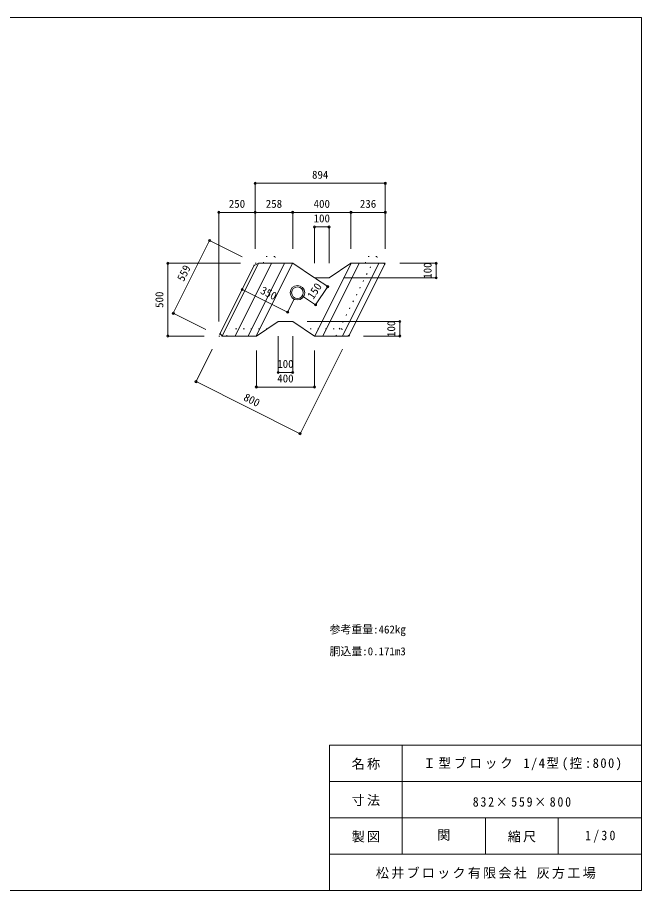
# Model space of a CAD drawing. Units: millimetres, scale not verified. Extents: x 165 to 8745, y 150 to 6150.
# Drawn here: x 4455 to 8745, y 150 to 6150 of the extents above; entities that cross this region are included whole.
import ezdxf
from ezdxf.enums import TextEntityAlignment as Align

# ---------------------------------------------------------------- set-up
doc = ezdxf.new("R2010")
doc.units = ezdxf.units.MM
doc.header["$LTSCALE"] = 30
doc.header["$PDMODE"] = 32
doc.header["$PDSIZE"] = 15
doc.linetypes.add('DOTTED', pattern=[1.75, 0.25, -1.5])
for name, color, linetype, lineweight in [('_0-0_', 7, 'Continuous', 18), ('_0-1_', 7, 'Continuous', 18), ('_0-2_', 4, 'Continuous', 9)]:
    doc.layers.add(name, color=color, linetype=linetype, lineweight=lineweight)
doc.styles.add('ＭＳ ゴシック', font='')
doc.styles.get('ＭＳ ゴシック').set_extended_font_data('MS Gothic')

msp = doc.modelspace()

# ---------------------------------------------------------------- linework, layer by layer
at = {"layer": '_0-0_'}
for p, q in [((8745, 6150), (165, 6150)), ((8745, 150), (8745, 6150)), ((8745, 1150), (6600, 1150)), ((6600, 150), (6600, 1150)), ((7100, 400), (7100, 1150)), ((8745, 900), (6600, 900)), ((8745, 650), (6600, 650)), ((7672.5, 400), (7672.5, 650)), ((8172.5, 400), (8172.5, 650)), ((8745, 400), (6600, 400)), ((165, 150), (8745, 150))]:
    msp.add_line(p, q, dxfattribs=at)
at = {"layer": '_0-1_', "linetype": 'DOTTED'}
for p, q in [((6144.09, 4460.32), (6164.09, 4507.32)), ((6224.09, 4507.32), (6164.09, 4507.32)), ((6224.09, 4507.32), (6244.09, 4460.32)), ((6845.09, 4460.32), (6865.09, 4507.32)), ((6925.09, 4507.32), (6865.09, 4507.32)), ((6925.09, 4507.32), (6945.09, 4460.32)), ((6080.14, 4442.44), (6089.09, 4460.32)), ((6089.09, 4460.32), (6111.45, 4460.32)), ((6643.64, 3960.32), (6893.64, 4460.32)), ((6983.09, 4460.32), (6973.09, 4460.32)), ((6978.61, 4451.38), (6983.09, 4460.32)), ((5848.03, 3978.21), (5839.09, 3960.32)), ((5839.09, 3960.32), (5861.45, 3960.32)), ((5891.09, 3960.32), (5911.09, 4010.32)), ((6172.09, 4010.32), (5911.09, 4010.32)), ((6684.3, 4010.32), (6422.09, 4010.32)), ((6684.3, 4010.32), (6704.3, 3960.32)), ((6723.09, 3960.32), (6733.09, 3960.32)), ((6733.09, 3960.32), (6737.56, 3969.27))]:
    msp.add_line(p, q, dxfattribs=at)
at = {"layer": '_0-1_'}
for p, q in [((5848.03, 3978.21), (6080.14, 4442.44)), ((5861.45, 3960.32), (6111.45, 4460.32)), ((5950.89, 3960.32), (6200.89, 4460.32)), ((6040.33, 3960.32), (6290.33, 4460.32)), ((6080.14, 4442.44), (6111.45, 4460.32)), ((6096.23, 3960.32), (6346.23, 4460.32)), ((6111.45, 4460.32), (6347.09, 4460.32)), ((6497.09, 4360.32), (6347.09, 4460.32)), ((6498.3, 3960.32), (6748.3, 4460.32)), ((6554.2, 3960.32), (6804.2, 4460.32)), ((6597.09, 4360.32), (6747.09, 4460.32)), ((6938.37, 4460.32), (6688.37, 3960.32)), ((6978.61, 4451.38), (6737.56, 3969.27)), ((6747.09, 4460.32), (6973.09, 4460.32)), ((6973.09, 4460.32), (6978.61, 4451.38)), ((6597.09, 4360.32), (6497.09, 4360.32)), ((6247.09, 4060.32), (6097.09, 3960.32)), ((6347.09, 4060.32), (6247.09, 4060.32)), ((6347.09, 4060.32), (6497.09, 3960.32)), ((5848.03, 3978.21), (5861.45, 3960.32)), ((5861.45, 3960.32), (6097.09, 3960.32)), ((6497.09, 3960.32), (6723.09, 3960.32)), ((6723.09, 3960.32), (6737.56, 3969.27))]:
    msp.add_line(p, q, dxfattribs=at)
for radius in [50, 40]:
    msp.add_circle((6379.47, 4258.46), radius, dxfattribs=at)
at = {"layer": '_0-2_'}
for p, q in [((6089.09, 5010.32), (6089.09, 4560.32)), ((6089.09, 5010.32), (6983.09, 5010.32)), ((6983.09, 5010.32), (6983.09, 4560.32)), ((5839.09, 4810.32), (5839.09, 4060.32)), ((6983.09, 4810.32), (5839.09, 4810.32)), ((6347.09, 4810.32), (6347.09, 4560.32)), ((6747.09, 4810.32), (6747.09, 4560.32)), ((6497.09, 4710.32), (6597.09, 4710.32)), ((6497.09, 4710.32), (6497.09, 4460.32)), ((6597.09, 4710.32), (6597.09, 4460.32)), ((5526.04, 4116.85), (5776.04, 4616.85)), ((5776.04, 4616.85), (5999.64, 4505.05)), ((5489.09, 3960.32), (5489.09, 4460.32)), ((5489.09, 4460.32), (5989.09, 4460.32)), ((7333.09, 4460.32), (7083.09, 4460.32)), ((7333.09, 4460.32), (7333.09, 4360.32)), ((6587.48, 4300.06), (6504.27, 4355.53)), ((7333.09, 4360.32), (6697.09, 4360.32)), ((6312.38, 4124.3), (5999.33, 4280.82)), ((6504.27, 4175.26), (6587.48, 4300.06)), ((6312.38, 4124.3), (6357.11, 4213.74)), ((6504.27, 4175.26), (6421.07, 4230.73)), ((5526.04, 4116.85), (5749.64, 4005.05)), ((7083.09, 4060.32), (6447.09, 4060.32)), ((7083.09, 3960.32), (7083.09, 4060.32)), ((5489.09, 3960.32), (5739.09, 3960.32)), ((6247.09, 3710.32), (6247.09, 3960.32)), ((6347.09, 3710.32), (6347.09, 3960.32)), ((7083.09, 3960.32), (6833.09, 3960.32)), ((5682.56, 3647.28), (5794.37, 3870.88)), ((6097.09, 3610.32), (6097.09, 3860.32)), ((6397.76, 3289.68), (6688.37, 3870.88)), ((6497.09, 3610.32), (6497.09, 3860.32)), ((6347.09, 3710.32), (6247.09, 3710.32)), ((5682.56, 3647.28), (6397.76, 3289.68)), ((6097.09, 3610.32), (6497.09, 3610.32))]:
    msp.add_line(p, q, dxfattribs=at)
for p in [(6089.09, 5010.32), (6983.09, 5010.32), (5839.09, 4810.32), (6089.09, 4810.32), (6347.09, 4810.32), (6747.09, 4810.32), (6983.09, 4810.32), (6497.09, 4710.32), (6597.09, 4710.32), (5776.04, 4616.85), (5489.09, 4460.32), (7333.09, 4460.32), (7333.09, 4360.32), (5999.33, 4280.82), (6587.48, 4300.06), (6504.27, 4175.26), (5526.04, 4116.85), (6312.38, 4124.3), (7083.09, 4060.32), (5489.09, 3960.32), (7083.09, 3960.32), (6247.09, 3710.32), (6347.09, 3710.32), (5682.56, 3647.28), (6097.09, 3610.32), (6497.09, 3610.32), (6397.76, 3289.68)]:
    msp.add_point(p, dxfattribs=at)

# ---------------------------------------------------------------- texts
at = {"layer": '_0-0_', "color": 4, "style": 'ＭＳ ゴシック'}
for s, p in [('参考重量:462㎏', (6600, 1900)), ('胴込量:0.171m3', (6600, 1750))]:
    msp.add_text(s, height=54.99, dxfattribs=at).set_placement(p, align=Align.BOTTOM_LEFT)
at = {"layer": '_0-0_', "style": 'ＭＳ ゴシック'}
msp.add_text('関', height=65.98, dxfattribs=at).set_placement((7341.25, 480), align=Align.BOTTOM_LEFT)
at = {"layer": '_0-0_', "char_height": 65.98, "attachment_point": 7, "style": 'ＭＳ ゴシック'}
for s, insert in [('\\T1.17;名称', (6752.5, 980)), ('\\T1.24;\\W0.95;Ｉ型ブロック\\~1/4型(控:800)', (7243.75, 975.4)), ('\\T1.17;寸法', (6752.5, 730)), ('\\T1.31;\\W0.9;832×559×800', (7585, 725.4)), ('\\T1.17;製図', (6752.5, 480)), ('\\T1.17;縮尺', (7825, 480)), ('\\T1.38;\\W0.9;1/30', (8357.5, 480)), ('\\T1.17;松井ブロック有限会社\\~灰方工場', (6918.75, 230))]:
    msp.add_mtext(s, dxfattribs=dict(at, insert=insert))
at = {"layer": '_0-2_', "style": 'ＭＳ ゴシック'}
for s, p in [('894', (6479.84, 5025.32)), ('250', (5907.84, 4825.32)), ('258', (6161.84, 4825.32)), ('400', (6490.84, 4825.32)), ('236', (6808.84, 4825.32)), ('100', (6490.84, 4725.32)), ('100', (6240.84, 3725.32)), ('400', (6240.84, 3625.32))]:
    msp.add_text(s, height=54.99, dxfattribs=at).set_placement(p, align=Align.BOTTOM_LEFT)
for s, rotation, p in [('559', 63.435, (5612.46, 4323.25)), ('100', 90, (7318.09, 4354.07)), ('150', 56.31, (6502.19, 4199.18)), ('500', 90, (5474.09, 4154.07)), ('350', 333.435, (6112.26, 4241.13)), ('100', 90, (7068.09, 3954.07)), ('800', 333.435, (5996.56, 3507.05))]:
    msp.add_text(s, height=54.99, rotation=rotation, dxfattribs=at).set_placement(p, align=Align.BOTTOM_LEFT)

doc.saveas('drawing.dxf')
